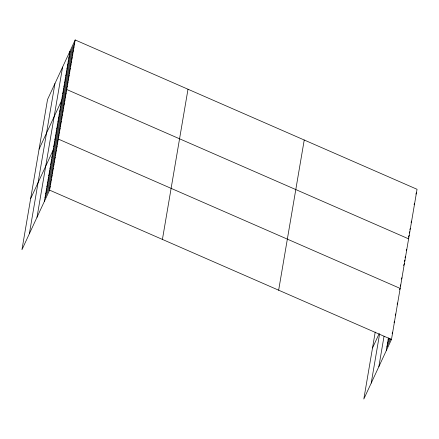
<?xml version="1.0" encoding="UTF-8"?>
<svg xmlns="http://www.w3.org/2000/svg" width="439" height="439" viewBox="0 0 439 439"><rect width="100%" height="100%" fill="white"/><g stroke="black" fill="none" stroke-linecap="round" stroke-linejoin="round"><path stroke-width="0.66" d="M29.364 233.74L54.946 83.558M37.002 217.283L62.585 67.101M44.416 201.314L69.999 51.133M75.184 39.954L47.533 99.527L21.95 249.709L49.602 190.136L75.184 39.954L417.05 189.291L391.467 339.473L363.816 399.046L375.224 332.054M162.419 239.42L188.002 89.238M278.65 290.19L304.232 140.008M371.224 383.071L379.614 333.838M378.862 366.62L384.043 336.225M386.276 350.651L388.449 337.882M69.395 54.672L74.586 43.494M68.791 58.211L73.982 47.039M68.188 61.756L73.379 50.578M67.584 65.296L72.775 54.118M66.98 68.835L72.172 57.657M66.382 72.375L71.568 61.197M65.779 75.914L70.964 64.736M65.175 79.454L70.361 68.275M64.571 82.993L69.757 71.815M63.968 86.532L69.153 75.354M63.364 90.072L68.555 78.894M62.761 93.611L67.952 82.439M62.157 97.156L67.348 85.978M39.093 149.09L66.744 89.518L408.605 238.849M60.95 104.235L66.141 93.057M60.352 107.774L65.537 96.596M59.748 111.314L64.934 100.136M59.144 114.853L64.33 103.675M58.541 118.393L63.726 107.215M57.937 121.932L63.123 110.754M57.333 125.472L62.525 114.294M56.73 129.011L61.921 117.839M56.126 132.556L61.317 121.378M55.523 136.095L60.714 124.917M54.924 139.635L60.11 128.457M54.321 143.174L59.506 131.996M53.717 146.714L58.903 135.536M30.648 198.647L58.299 139.075L400.165 288.412L399.589 289.652M52.493 153.902L57.679 142.724M51.868 157.546L57.059 146.374M51.248 161.195L56.439 150.017M50.628 164.844L55.813 153.666M50.008 168.488L55.193 157.31M49.382 172.137L54.573 160.959M48.762 175.787L53.953 164.609M48.142 179.43L53.328 168.252M47.522 183.079L52.707 171.901M46.902 186.729L52.087 175.551M46.276 190.372L51.467 179.194M45.656 194.022L50.847 182.843M45.036 197.671L50.222 186.493M415.87 194.071L416.446 192.831M414.059 204.695L414.635 203.449M411.047 222.392L411.623 221.152M409.839 229.471L410.416 228.231M409.236 233.01L409.812 231.77M408.347 237.175L409.208 235.309M406.223 250.713L406.799 249.473M405.016 257.792L405.592 256.552M404.412 261.331L404.988 260.091M403.523 265.496L404.385 263.63M401.394 279.034L401.976 277.788M400.192 286.113L400.769 284.873M372.513 347.984L379.071 333.854M397.103 304.243L397.679 302.998M395.237 315.186L395.813 313.94M393.997 322.478L394.573 321.238M388.142 339.709L388.718 338.469M387.522 343.353L389.827 338.387M392.131 333.421L392.707 332.18M386.896 347.002L390.644 338.93M49.602 190.136L391.467 339.473"/></g></svg>
